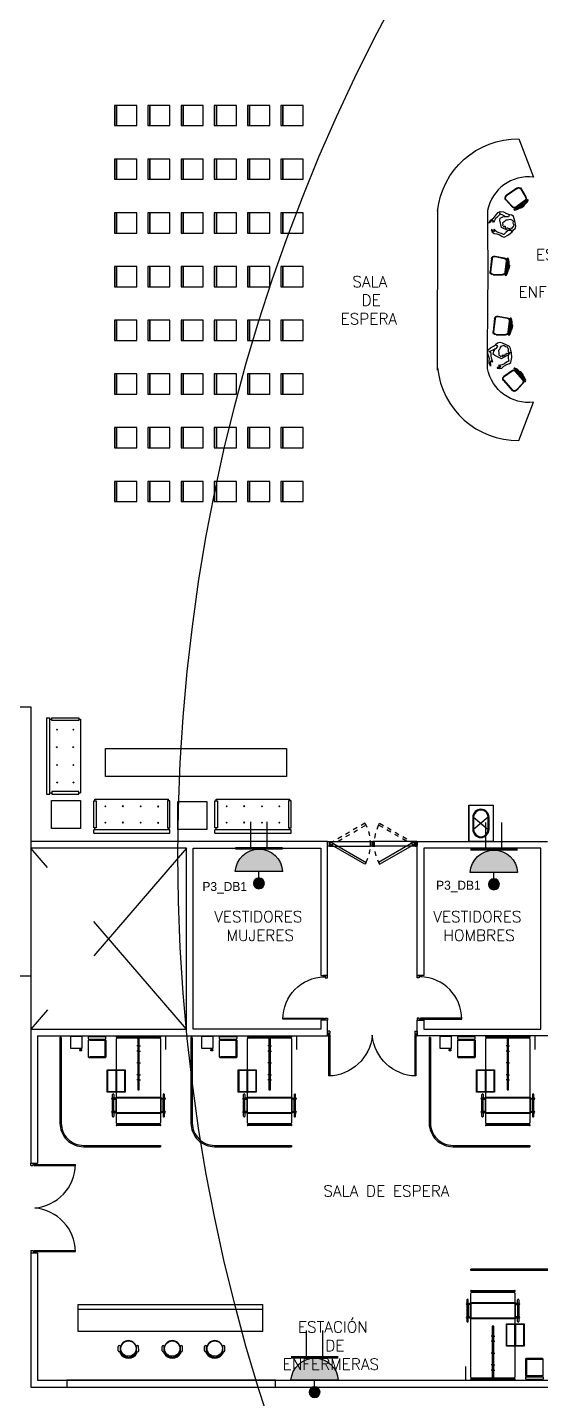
# Model space of a CAD drawing. Header units: metres. Extents: x -39 to 21688, y -24 to 9022.
# Drawn here: x 173.7 to 185.17, y 16.24 to 46.88 of the extents above; entities that cross this region are included whole.
import ezdxf

# ---------------------------------------------------------------- set-up
doc = ezdxf.new("R2010")
doc.units = ezdxf.units.M
doc.header["$MEASUREMENT"] = 0
doc.linetypes.add('HIDDEN2', pattern=[4.7625, 3.175, -1.5875])
doc.linetypes.add('HIDDEN4', pattern=[0.09375, 0.0625, -0.03125])
for name, color, linetype in [('AN-TEXTO', 3, 'Continuous'), ('AR-MOBILIRIO', 1, 'Continuous'), ('AR-MUROS', 6, 'Continuous'), ('AR-PUERTAS', 2, 'Continuous'), ('AR-SUELO', 1, 'Continuous'), ('AR-VENTANAS', 2, 'Continuous'), ('MOBI', 7, 'Continuous'), ('MOBILIARIO', 42, 'Continuous')]:
    doc.layers.add(name, color=color, linetype=linetype)
doc.styles.add('REGULAR-2.5', font='romans.shx', dxfattribs={"height": 2.5})

# ---------------------------------------------------------------- blocks, each defined once
blk = doc.blocks.new('AR-ESTACION DE ENFERMERAS')
at = {"layer": 'AR-MOBILIRIO'}
for p, q in [((-1.792, 3.363), (-1.792, 1.567)), ((-0.584, 2.259), (-0.616, 1.969)), ((-0.575, 2.257), (-0.606, 1.968)), ((-0.508, 2.307), (-0.304, 2.266)), ((-0.506, 2.317), (-0.302, 2.276)), ((-0.258, 2.205), (-0.286, 1.956)), ((-0.248, 2.203), (-0.276, 1.955)), ((-0.551, 1.905), (-0.343, 1.905)), ((-0.551, 1.895), (-0.343, 1.895)), ((-0.234, 2.041), (-0.266, 2.044)), ((-0.235, 2.036), (-0.266, 2.039)), ((-0.253, 2.118), (-0.262, 2.039)), ((-0.229, 2.075), (-0.262, 2.079)), ((-0.226, 2.115), (-0.258, 2.119)), ((-0.226, 2.11), (-0.258, 2.114)), ((-0.248, 2.118), (-0.257, 2.038)), ((-0.243, 2.117), (-0.252, 2.038)), ((-0.238, 2.117), (-0.247, 2.037)), ((-0.233, 2.116), (-0.242, 2.037)), ((-0.228, 2.116), (-0.237, 2.036)), ((-1.792, -0.23), (-1.792, 1.566)), ((-0.44, 0.968), (-0.236, 0.927)), ((-0.438, 0.977), (-0.235, 0.937)), ((-0.517, 0.919), (-0.549, 0.63)), ((-0.507, 0.918), (-0.539, 0.629)), ((-0.191, 0.865), (-0.218, 0.616)), ((-0.181, 0.864), (-0.208, 0.615)), ((-0.167, 0.697), (-0.199, 0.7)), ((-0.166, 0.702), (-0.198, 0.705)), ((-0.185, 0.779), (-0.194, 0.7)), ((-0.161, 0.736), (-0.194, 0.74)), ((-0.158, 0.771), (-0.191, 0.775)), ((-0.158, 0.776), (-0.19, 0.78)), ((-0.18, 0.779), (-0.189, 0.699)), ((-0.175, 0.778), (-0.184, 0.698)), ((-0.17, 0.777), (-0.179, 0.698)), ((-0.165, 0.777), (-0.174, 0.697)), ((-0.16, 0.776), (-0.169, 0.697)), ((-0.483, 0.566), (-0.275, 0.566)), ((-0.483, 0.556), (-0.275, 0.556)), ((-0.307, -0.367), (-0.138, -0.245)), ((-0.301, -0.375), (-0.132, -0.254)), ((-0.056, -0.262), (0.108, -0.451)), ((-0.048, -0.255), (0.115, -0.445)), ((0.032, -0.299), (0.007, -0.32)), ((0.035, -0.302), (0.011, -0.323)), ((0.026, -0.303), (0.078, -0.364)), ((0.03, -0.3), (0.082, -0.361)), ((-0.317, -0.464), (-0.126, -0.684)), ((-0.31, -0.458), (-0.119, -0.678)), ((-0.035, -0.68), (0.106, -0.527)), ((-0.028, -0.687), (0.113, -0.534)), ((0.011, -0.316), (0.063, -0.377)), ((0.015, -0.313), (0.067, -0.374)), ((0.019, -0.31), (0.071, -0.37)), ((0.022, -0.307), (0.075, -0.367)), ((0.059, -0.328), (0.034, -0.35)), ((0.081, -0.355), (0.056, -0.376)), ((0.084, -0.359), (0.06, -0.38))]:
    blk.add_line(p, q, dxfattribs=at)
at = {"layer": 'AR-MOBILIRIO', "linetype": 'ByBlock'}
for p, q in [((-0.539, 0.304), (-0.499, 0.332)), ((-0.453, 0.374), (-0.499, 0.332)), ((-0.499, 0.332), (-0.467, 0.322)), ((-0.467, 0.322), (-0.454, 0.293)), ((-0.39, 0.387), (-0.453, 0.374)), ((-0.34, 0.369), (-0.39, 0.387)), ((-0.336, 0.314), (-0.378, 0.293)), ((-0.261, 0.333), (-0.34, 0.369)), ((-0.308, 0.319), (-0.336, 0.314)), ((-0.279, 0.296), (-0.308, 0.319)), ((-0.186, 0.298), (-0.261, 0.333)), ((-0.672, 0.172), (-0.662, 0.218)), ((-0.652, 0.09), (-0.672, 0.172)), ((-0.662, 0.218), (-0.609, 0.269)), ((-0.632, 0.021), (-0.652, 0.09)), ((-0.642, 0.191), (-0.61, 0.17)), ((-0.637, -0.018), (-0.632, 0.021)), ((-0.612, 0.191), (-0.63, 0.185)), ((-0.559, 0.213), (-0.612, 0.191)), ((-0.61, 0.17), (-0.602, 0.118)), ((-0.609, 0.269), (-0.539, 0.304)), ((-0.602, 0.118), (-0.598, 0.08)), ((-0.598, 0.08), (-0.597, 0.04)), ((-0.597, 0.04), (-0.581, -0.004)), ((-0.494, 0.247), (-0.559, 0.213)), ((-0.546, 0.126), (-0.532, 0.191)), ((-0.515, 0.095), (-0.546, 0.126)), ((-0.532, 0.191), (-0.499, 0.25)), ((-0.361, 0.023), (-0.515, 0.095)), ((-0.454, 0.293), (-0.494, 0.247)), ((-0.405, 0.23), (-0.431, 0.203)), ((-0.431, 0.203), (-0.422, 0.15)), ((-0.422, 0.15), (-0.424, 0.105)), ((-0.424, 0.105), (-0.393, 0.085)), ((-0.399, 0.259), (-0.405, 0.23)), ((-0.378, 0.293), (-0.399, 0.259)), ((-0.393, 0.085), (-0.372, 0.064)), ((-0.315, 0.048), (-0.361, 0.023)), ((-0.345, 0.093), (-0.332, 0.111)), ((-0.342, 0.066), (-0.345, 0.093)), ((-0.332, 0.111), (-0.305, 0.09)), ((-0.218, 0.103), (-0.315, 0.048)), ((-0.305, 0.09), (-0.279, 0.108)), ((-0.259, 0.282), (-0.279, 0.296)), ((-0.279, 0.108), (-0.274, 0.131)), ((-0.274, 0.131), (-0.246, 0.132)), ((-0.232, 0.285), (-0.259, 0.282)), ((-0.246, 0.132), (-0.245, 0.15)), ((-0.245, 0.15), (-0.215, 0.138)), ((-0.224, 0.256), (-0.232, 0.285)), ((-0.21, 0.253), (-0.224, 0.256)), ((-0.221, 0.189), (-0.204, 0.206)), ((-0.202, 0.173), (-0.221, 0.189)), ((-0.215, 0.138), (-0.202, 0.173)), ((-0.177, 0.16), (-0.215, 0.104)), ((-0.215, 0.104), (-0.212, 0.039)), ((-0.212, 0.039), (-0.204, -0.009)), ((-0.204, 0.206), (-0.21, 0.253)), ((-0.159, 0.255), (-0.186, 0.298)), ((-0.14, 0.157), (-0.177, 0.16)), ((-0.156, 0.209), (-0.159, 0.255)), ((-0.138, 0.158), (-0.156, 0.209)), ((-0.151, -0.059), (-0.134, 0.052)), ((-0.134, 0.052), (-0.14, 0.157)), ((-0.641, -0.082), (-0.637, -0.018)), ((-0.61, -0.141), (-0.641, -0.082)), ((-0.605, -0.034), (-0.614, -0.07)), ((-0.614, -0.07), (-0.609, -0.106)), ((-0.605, -0.119), (-0.61, -0.141)), ((-0.609, -0.106), (-0.605, -0.119)), ((-0.591, -0.033), (-0.605, -0.034)), ((-0.571, -0.055), (-0.591, -0.033)), ((-0.581, -0.004), (-0.565, -0.044)), ((-0.565, -0.044), (-0.571, -0.055)), ((-0.44, -0.172), (-0.457, -0.176)), ((-0.457, -0.176), (-0.457, -0.186)), ((-0.457, -0.186), (-0.403, -0.199)), ((-0.397, -0.174), (-0.44, -0.172)), ((-0.386, -0.119), (-0.427, -0.13)), ((-0.427, -0.13), (-0.426, -0.136)), ((-0.426, -0.136), (-0.387, -0.146)), ((-0.403, -0.199), (-0.354, -0.185)), ((-0.38, -0.153), (-0.397, -0.174)), ((-0.387, -0.146), (-0.38, -0.153)), ((-0.347, -0.113), (-0.386, -0.119)), ((-0.354, -0.185), (-0.308, -0.141)), ((-0.297, -0.089), (-0.347, -0.113)), ((-0.308, -0.141), (-0.247, -0.104)), ((-0.252, -0.053), (-0.297, -0.089)), ((-0.208, -0.033), (-0.252, -0.053)), ((-0.247, -0.104), (-0.185, -0.084)), ((-0.2, -0.03), (-0.208, -0.033)), ((-0.204, -0.009), (-0.2, -0.03)), ((-0.185, -0.084), (-0.151, -0.059))]:
    blk.add_line(p, q, dxfattribs=at)
at = {"layer": 'AR-MOBILIRIO'}
for points in [[(-1.792, 3.317, -0.388962), (0.028, 4.934), (0.354, 4.08, 0.39649), (-0.672, 3.332), (-0.671, 1.567)], [(-1.792, -0.184, 0.388962), (0.028, -1.801), (0.354, -0.947, -0.39649), (-0.672, -0.199), (-0.671, 1.566)]]:
    blk.add_lwpolyline(points, format="xyb", dxfattribs=at)
at = {"layer": 'AR-MOBILIRIO', "linetype": 'ByBlock'}
for points in [[(-0.626, 3.064), (-0.648, 3.054), (-0.619, 3.115), (-0.566, 3.15), (-0.531, 3.17), (-0.488, 3.228), (-0.436, 3.294), (-0.393, 3.313), (-0.32, 3.302), (-0.25, 3.267), (-0.204, 3.253), (-0.142, 3.242)], [(-0.204, 3.253), (-0.192, 3.221), (-0.208, 3.193), (-0.268, 3.197), (-0.335, 3.228), (-0.385, 3.257), (-0.4, 3.268), (-0.402, 3.281), (-0.399, 3.243), (-0.436, 3.205), (-0.464, 3.179), (-0.496, 3.154), (-0.521, 3.115), (-0.543, 3.078), (-0.556, 3.076), (-0.55, 3.105), (-0.559, 3.115), (-0.593, 3.101), (-0.619, 3.075), (-0.626, 3.064)], [(-0.216, 2.89), (-0.318, 2.934), (-0.366, 2.956), (-0.401, 3.122), (-0.396, 3.165), (-0.336, 3.194), (-0.269, 3.202)], [(-0.32, 2.966), (-0.301, 2.985), (-0.278, 2.986), (-0.279, 2.951), (-0.248, 2.942), (-0.227, 2.951), (-0.21, 2.93), (-0.194, 2.94), (-0.187, 2.909), (-0.15, 2.92), (-0.149, 2.945), (-0.126, 2.942), (-0.092, 2.975), (-0.098, 2.987), (-0.079, 3.012), (-0.098, 3.031), (-0.099, 3.056), (-0.098, 3.093), (-0.119, 3.112), (-0.162, 3.133), (-0.201, 3.129), (-0.228, 3.116), (-0.265, 3.121), (-0.302, 3.081), (-0.339, 3.055), (-0.336, 3.019), (-0.34, 2.99)], [(-0.124, 2.86), (-0.094, 2.906), (-0.059, 2.935), (-0.041, 2.983), (-0.058, 3.064), (-0.078, 3.148), (-0.094, 3.199), (-0.142, 3.242)], [(-0.582, 2.911), (-0.591, 2.906), (-0.568, 2.855), (-0.527, 2.824), (-0.464, 2.815), (-0.398, 2.789), (-0.345, 2.751), (-0.304, 2.739), (-0.205, 2.793), (-0.126, 2.861), (-0.145, 2.892), (-0.214, 2.889)], [(-0.214, 2.889), (-0.263, 2.847), (-0.297, 2.812), (-0.311, 2.796), (-0.318, 2.8), (-0.36, 2.823), (-0.417, 2.837), (-0.466, 2.862), (-0.494, 2.89), (-0.527, 2.916), (-0.532, 2.911), (-0.516, 2.874), (-0.518, 2.864), (-0.545, 2.865), (-0.569, 2.9), (-0.582, 2.911)]]:
    blk.add_lwpolyline(points, dxfattribs=at)
at = {"layer": 'AR-MOBILIRIO'}
for centre, radius, start, end in [((-0.871, 2.148), 0.646, 336.7176, 10.5405), ((-0.206, 2.055), 0.0305, 272.5051, 304.8395), ((-0.202, 2.089), 0.0305, 42.2784, 74.6625), ((-0.804, 0.809), 0.646, 336.7176, 10.5405), ((-0.138, 0.716), 0.0305, 272.5051, 304.8395), ((-0.134, 0.75), 0.0305, 42.2784, 74.6625), ((-0.431, -0.75), 0.646, 23.8876, 57.7104), ((0.067, -0.299), 0.0305, 89.4483, 121.8325), ((0.089, -0.325), 0.0305, 319.675, 352.0095)]:
    blk.add_arc(centre, radius, start, end, dxfattribs=at)
at = {"layer": 'AR-MOBILIRIO', "extrusion": (0, 0, -1)}
for centre, major_axis, start_param, end_param in [((-0.518, 2.251), (0.0369, 0.0554), 4.232936, 5.879449), ((-0.518, 2.251), (0.0313, 0.0471), 4.232936, 5.879449), ((-0.314, 2.211), (0.0313, 0.0471), 5.879449, 7.375986), ((-0.314, 2.211), (0.0369, 0.0554), 5.879449, 7.375986), ((-0.55, 1.962), (0.0369, 0.0554), 2.568445, 4.232936), ((-0.55, 1.962), (0.0313, 0.0471), 2.568445, 4.232936), ((-0.342, 1.962), (0.0313, 0.0471), 1.092801, 2.568445), ((-0.342, 1.962), (0.0369, 0.0554), 1.092801, 2.568445), ((-0.451, 0.912), (0.0369, 0.0554), 4.232936, 5.879449), ((-0.451, 0.912), (0.0313, 0.0471), 4.232936, 5.879449), ((-0.247, 0.871), (0.0313, 0.0471), 5.879449, 7.375986), ((-0.247, 0.871), (0.0369, 0.0554), 5.879449, 7.375986), ((-0.482, 0.623), (0.0369, 0.0554), 2.568445, 4.232936), ((-0.482, 0.623), (0.0313, 0.0471), 2.568445, 4.232936), ((-0.274, 0.622), (0.0313, 0.0471), 1.092801, 2.568445), ((-0.274, 0.622), (0.0369, 0.0554), 1.092801, 2.568445), ((-0.099, -0.299), (-0.0156, 0.0647), 5.879449, 7.375986), ((-0.099, -0.299), (-0.0132, 0.055), 5.879449, 7.375986), ((-0.267, -0.421), (-0.0156, 0.0647), 4.232936, 5.879449), ((-0.267, -0.421), (-0.0132, 0.055), 4.232936, 5.879449), ((0.065, -0.488), (-0.0132, 0.055), 1.092801, 2.568445), ((0.065, -0.488), (-0.0156, 0.0647), 1.092801, 2.568445), ((-0.076, -0.641), (-0.0156, 0.0647), 2.568445, 4.232936), ((-0.076, -0.641), (-0.0132, 0.055), 2.568445, 4.232936)]:
    blk.add_ellipse(centre, major_axis=major_axis, ratio=1, start_param=start_param, end_param=end_param, dxfattribs=at)
at = {"layer": 'AR-MOBILIRIO'}
for centre, major_axis, start_param, end_param in [((-0.244, 2.078), (0.022, 0.194), 2.867658, 6.556557), ((-0.269, 2.081), (0.022, 0.194), 3.414965, 6.009251), ((-0.176, 0.739), (0.022, 0.194), 2.867658, 6.556557), ((-0.202, 0.741), (0.022, 0.194), 3.414965, 6.009251), ((0.047, -0.338), (-0.128, 0.148), 2.867658, 6.556557), ((0.027, -0.354), (-0.128, 0.148), 3.414965, 6.009251)]:
    blk.add_ellipse(centre, major_axis=major_axis, ratio=0.239226, start_param=start_param, end_param=end_param, dxfattribs=at)
for points in [[(-0.188, 2.03), (-0.185, 2.049), (-0.183, 2.068), (-0.18, 2.095), (-0.18, 2.102), (-0.179, 2.11)], [(-0.121, 0.691), (-0.118, 0.71), (-0.115, 0.729), (-0.113, 0.755), (-0.112, 0.763), (-0.112, 0.771)], [(0.119, -0.329), (0.108, -0.314), (0.095, -0.299), (0.078, -0.28), (0.072, -0.274), (0.067, -0.268)]]:
    blk.add_open_spline(points, degree=3, knots=[4.503628, 4.503628, 4.503628, 4.503628, 4.7924379, 4.7924379, 4.9095358, 4.9095358, 4.9095358, 4.9095358], dxfattribs=at)
at = {"layer": 'MOBILIARIO', "linetype": 'ByBlock'}
blk.add_line((-0.63, 0.185), (-0.642, 0.191), dxfattribs=at)
blk = doc.blocks.new('AR-ESTACION DE ENFERMERAS 1')
at = {"layer": 'AR-MOBILIRIO'}
for p, q in [((0.165, 4.32), (0.304, 4.165)), ((0.172, 4.327), (0.311, 4.172)), ((0.413, 4.588), (0.176, 4.418)), ((0.419, 4.58), (0.182, 4.41)), ((0.59, 4.309), (0.387, 4.163)), ((0.596, 4.301), (0.393, 4.155)), ((0.5, 4.563), (0.606, 4.384)), ((0.508, 4.568), (0.614, 4.389)), ((0.481, 4.179), (0.462, 4.205)), ((0.53, 4.247), (0.465, 4.201)), ((0.485, 4.181), (0.466, 4.208)), ((0.533, 4.243), (0.468, 4.197)), ((0.536, 4.239), (0.471, 4.193)), ((0.539, 4.235), (0.474, 4.189)), ((0.542, 4.231), (0.477, 4.185)), ((0.545, 4.227), (0.479, 4.18)), ((0.514, 4.201), (0.494, 4.228)), ((0.542, 4.222), (0.523, 4.248)), ((0.546, 4.225), (0.527, 4.251))]:
    blk.add_line(p, q, dxfattribs=at)
for centre, radius, start, end in [((0.139, 4.727), 0.646, 288.6156, 322.4385), ((0.514, 4.17), 0.0305, 224.4031, 256.7375), ((0.542, 4.19), 0.0305, 354.1764, 26.5605)]:
    blk.add_arc(centre, radius, start, end, dxfattribs=at)
at = {"layer": 'AR-MOBILIRIO', "extrusion": (0, 0, -1)}
for centre, major_axis, start_param, end_param in [((0.452, 4.534), (0.0659, 0.0096), 4.232936, 5.879449), ((0.215, 4.364), (0.0659, 0.0096), 2.568445, 4.232936), ((0.215, 4.364), (0.056, 0.0081), 2.568445, 4.232936), ((0.452, 4.534), (0.056, 0.0081), 4.232936, 5.879449), ((0.557, 4.355), (0.056, 0.0081), 5.879449, 7.375986), ((0.557, 4.355), (0.0659, 0.0096), 5.879449, 7.375986), ((0.354, 4.209), (0.0659, 0.0096), 1.092801, 2.568445), ((0.354, 4.209), (0.056, 0.0081), 1.092801, 2.568445)]:
    blk.add_ellipse(centre, major_axis=major_axis, ratio=1, start_param=start_param, end_param=end_param, dxfattribs=at)
at = {"layer": 'AR-MOBILIRIO'}
for centre, start_param, end_param in [((0.506, 4.214), 2.867658, 6.556557), ((0.491, 4.234), 3.414965, 6.009251)]:
    blk.add_ellipse(centre, major_axis=(0.159, 0.113), ratio=0.239226, start_param=start_param, end_param=end_param, dxfattribs=at)
blk.add_open_spline([(0.507, 4.141), (0.523, 4.151), (0.539, 4.162), (0.561, 4.178), (0.567, 4.182), (0.573, 4.187)], degree=3, knots=[4.503628, 4.503628, 4.503628, 4.503628, 4.7924379, 4.7924379, 4.9095358, 4.9095358, 4.9095358, 4.9095358], dxfattribs=at)
at = {"layer": 'AR-MOBILIRIO', "color": 1}
blk.add_blockref('AR-ESTACION DE ENFERMERAS', (0.431, 0.75), dxfattribs=at)
blk = doc.blocks.new('silla')
for points in [[(-0.225, -0.023), (0.225, -0.023), (0.225, 0.023), (-0.225, 0.023)], [(-0.225, -0.473), (0.225, -0.473), (0.225, -0.023), (-0.225, -0.023)]]:
    blk.add_lwpolyline(points, close=True)
blk = doc.blocks.new('*U102')
at = {"layer": 'AR-MOBILIRIO'}
blk.add_blockref('silla', (0, 0.225), dxfattribs=at)
blk = doc.blocks.new('*U103')
at = {"layer": 'AR-MUROS', "color": 0, "linetype": 'ByBlock', "lineweight": -2}
for p in [(0, 3.717), (1.2, 3.717), (2.4, 3.717), (3.6, 3.717), (4.8, 3.717), (6, 3.717), (7.2, 3.717), (8.4, 3.717), (0, 2.974), (1.2, 2.974), (2.4, 2.974), (3.6, 2.974), (4.8, 2.974), (6, 2.974), (7.2, 2.974), (8.4, 2.974), (0, 2.23), (1.2, 2.23), (2.4, 2.23), (3.6, 2.23), (4.8, 2.23), (6, 2.23), (7.2, 2.23), (8.4, 2.23), (0, 1.487), (1.2, 1.487), (2.4, 1.487), (3.6, 1.487), (4.8, 1.487), (6, 1.487), (7.2, 1.487), (8.4, 1.487), (0, 0.743), (1.2, 0.743), (2.4, 0.743), (3.6, 0.743), (4.8, 0.743), (6, 0.743), (7.2, 0.743), (8.4, 0.743), (0, 0), (1.2, 0), (2.4, 0), (3.6, 0), (4.8, 0), (6, 0), (7.2, 0), (8.4, 0)]:
    blk.add_blockref('*U102', p, dxfattribs=at)
blk = doc.blocks.new('111111')
at = {"layer": 'AR-PUERTAS', "linetype": 'Continuous'}
for p, q in [((254.317, 121.561), (254.317, 122.51)), ((254.342, 121.586), (254.342, 122.51)), ((256.267, 122.51), (256.242, 122.51)), ((256.242, 121.586), (256.242, 122.51)), ((256.267, 121.561), (256.267, 122.51)), ((254.292, 121.511), (254.292, 121.611)), ((254.317, 121.611), (254.292, 121.611)), ((254.342, 121.511), (254.292, 121.511)), ((254.342, 121.586), (254.317, 121.586)), ((254.342, 121.561), (254.317, 121.561)), ((254.342, 121.511), (254.342, 121.561)), ((256.242, 121.586), (256.267, 121.586)), ((256.242, 121.511), (256.242, 121.561)), ((256.242, 121.561), (256.267, 121.561)), ((256.242, 121.511), (256.292, 121.511)), ((256.267, 121.611), (256.292, 121.611)), ((256.292, 121.511), (256.292, 121.611))]:
    blk.add_line(p, q, dxfattribs=at)
for centre, start, end in [((254.297, 121.512), 5.0221, 88.847), ((256.287, 121.512), 91.153, 174.9779)]:
    blk.add_arc(centre, 0.999, start, end, dxfattribs=at)
blk = doc.blocks.new('AR-CAMILLA 2')
at = {"layer": 'AR-MOBILIRIO'}
for p, q in [((-0.11, 0.319, 0), (-0.41, 0.319, 0)), ((-0.41, 0.195, 0), (-0.41, -0.78, 0)), ((-0.385, -0.78, 0), (-0.385, 0.195, 0)), ((-0.385, 0.157, 0), (-0.365, 0.157, 0)), ((-0.365, 0.177, 0), (-0.365, -0.763, 0)), ((1.515, 0.207, 0), (-0.335, 0.207, 0)), ((1.377, 0.287, 0), (0.897, 0.287, 0)), ((0.897, 0.257, 0), (0.977, 0.257, 0)), ((0.957, -0.793, 0), (0.957, 0.207, 0)), ((0.957, 0.207, 0), (1.317, 0.207, 0)), ((0.967, -0.783, 0), (0.967, 0.197, 0)), ((0.967, 0.197, 0), (1.307, 0.197, 0)), ((0.977, 0.207, 0), (0.977, 0.27, 0)), ((0.997, 0.27, 0), (0.997, 0.207, 0)), ((1.277, 0.257, 0), (0.997, 0.257, 0)), ((1.277, 0.207, 0), (1.277, 0.27, 0)), ((1.297, 0.27, 0), (1.297, 0.207, 0)), ((1.297, 0.257, 0), (1.377, 0.257, 0)), ((1.307, 0.197, 0), (1.307, -0.783, 0)), ((1.317, 0.207, 0), (1.317, -0.793, 0)), ((1.545, -0.763, 0), (1.545, 0.177, 0)), ((1.565, 0.157, 0), (1.545, 0.157, 0)), ((1.565, -0.78, 0), (1.565, 0.195, 0)), ((1.59, 0.195, 0), (1.59, -0.78, 0)), ((2.032, -1.52, 0), (2.032, 0.2, 0)), ((2.032, 0.2, 0), (2.062, 0.2, 0)), ((2.062, -1.52, 0), (2.062, 0.2, 0)), ((0.79, -0.275, 0), (-0.41, -0.275, 0)), ((-0.41, -0.275, 0), (-0.41, -0.31, 0)), ((-0.19, -0.275, 0), (-0.19, -0.252, 0)), ((-0.073, -0.275, 0), (-0.073, -0.252, 0)), ((0.19, -0.275, 0), (0.19, -0.252, 0)), ((0.453, -0.275, 0), (0.453, -0.252, 0)), ((0.57, -0.275, 0), (0.57, -0.252, 0)), ((0.79, -0.31, 0), (0.79, -0.275, 0)), ((-0.41, -0.31, 0), (0.79, -0.31, 0)), ((-0.19, -0.31, 0), (-0.19, -0.333, 0)), ((-0.073, -0.31, 0), (-0.073, -0.333, 0)), ((0.19, -0.31, 0), (0.19, -0.333, 0)), ((0.35, -0.603, 0), (0.83, -0.603, 0)), ((0.35, -0.783, 0), (0.35, -0.603, 0)), ((0.453, -0.31, 0), (0.453, -0.333, 0)), ((0.57, -0.31, 0), (0.57, -0.333, 0)), ((0.83, -0.783, 0), (0.83, -0.603, 0)), ((-0.385, -0.743, 0), (-0.365, -0.743, 0)), ((-0.335, -0.793, 0), (1.515, -0.793, 0)), ((0.34, -0.793, 0), (0.84, -0.793, 0)), ((0.35, -0.783, 0), (0.83, -0.783, 0)), ((0.35, -0.803, 0), (0.83, -0.803, 0)), ((0.35, -0.983, 0), (0.35, -0.803, 0)), ((0.83, -0.983, 0), (0.83, -0.803, 0)), ((0.897, -0.843, 0), (0.977, -0.843, 0)), ((1.377, -0.873, 0), (0.897, -0.873, 0)), ((1.317, -0.793, 0), (0.957, -0.793, 0)), ((1.307, -0.783, 0), (0.967, -0.783, 0)), ((0.977, -0.793, 0), (0.977, -0.856, 0)), ((0.997, -0.856, 0), (0.997, -0.793, 0)), ((1.277, -0.843, 0), (0.997, -0.843, 0)), ((1.277, -0.793, 0), (1.277, -0.856, 0)), ((1.297, -0.856, 0), (1.297, -0.793, 0)), ((1.297, -0.843, 0), (1.377, -0.843, 0)), ((1.565, -0.743, 0), (1.545, -0.743, 0)), ((-0.419, -1.081, 0), (-0.419, -1.054, 0)), ((-0.394, -1.054, 0), (-0.419, -1.054, 0)), ((-0.419, -1.081, 0), (-0.394, -1.081, 0)), ((-0.407, -1.358, 0), (-0.407, -1.081, 0)), ((-0.331, -1.054, 0), (-0.346, -1.054, 0)), ((-0.346, -1.081, 0), (-0.331, -1.081, 0)), ((-0.309, -1.042, 0), (-0.309, -1.392, 0)), ((0.044, -1.04, 0), (-0.306, -1.04, 0)), ((0.35, -0.983, 0), (0.83, -0.983, 0)), ((-0.134, -1.582, 0), (-0.144, -1.582, 0)), ((-0.144, -1.812, 0), (-0.144, -1.584, 0)), ((-0.134, -1.587, 0), (-0.144, -1.587, 0)), ((-0.119, -1.6, 0), (-0.119, -1.569, 0)), ((-0.114, -1.601, 0), (-0.114, -1.568, 0)), ((-0.109, -1.602, 0), (-0.109, -1.567, 0)), ((-0.104, -1.603, 0), (-0.104, -1.566, 0)), ((-0.099, -1.604, 0), (-0.099, -1.565, 0)), ((-0.094, -1.605, 0), (-0.094, -1.565, 0)), ((-0.089, -1.605, 0), (-0.089, -1.564, 0)), ((-0.378, -2.02, 0), (1.532, -2.02, 0)), ((-0.378, -2.02, 0), (-0.378, -2.05, 0)), ((-0.378, -2.05, 0), (1.532, -2.05, 0))]:
    blk.add_line(p, q, dxfattribs=at)
at = {"layer": 'AR-MOBILIRIO', "elevation": 0}
for points in [[(0.34, -0.993), (0.34, -0.593), (0.84, -0.593), (0.84, -0.993)], [(-0.404, -1.812), (-0.144, -1.812), (-0.144, -1.552), (-0.404, -1.552)]]:
    blk.add_lwpolyline(points, close=True, dxfattribs=at)
for points in [[(-0.394, -1.035), (-0.394, -1.406, 0.414214), (-0.379, -1.421), (-0.361, -1.421, 0.414214), (-0.346, -1.406), (-0.346, -1.035, 0.414214), (-0.361, -1.02), (-0.379, -1.02, 0.414214)], [(-0.331, -1.042), (-0.331, -1.392, 0.414214), (-0.306, -1.417), (0.044, -1.417, 0.414214), (0.069, -1.392), (0.069, -1.042, 0.414214), (0.044, -1.017), (-0.306, -1.017, 0.414214)], [(-0.131, -1.572), (-0.091, -1.564, -0.487928), (-0.085, -1.569), (-0.085, -1.6, -0.487928), (-0.091, -1.605), (-0.131, -1.598, -0.344151), (-0.134, -1.593), (-0.134, -1.576, -0.344151)]]:
    blk.add_lwpolyline(points, format="xyb", close=True, dxfattribs=at)
blk.add_lwpolyline([(0.047, -1.392), (0.047, -1.042)], dxfattribs=at)
at = {"layer": 'AR-MOBILIRIO'}
for centre, radius, start, end in [((0.987, 0.287, 0), 0.02, 360, 180), ((1.287, 0.287, 0), 0.02, 360, 180), ((-0.397, 0.195, 0), 0.0125, 360, 180), ((-0.335, 0.177, 0), 0.03, 90, 180), ((0.897, 0.272, 0), 0.015, 90, 270), ((0.987, 0.27, 0), 0.01, 360, 180), ((1.287, 0.27, 0), 0.01, 360, 180), ((1.377, 0.272, 0), 0.015, 270, 90), ((1.515, 0.177, 0), 0.03, 360, 90), ((1.578, 0.195, 0), 0.0125, 360, 180), ((-0.397, -0.78, 0), 0.0125, 180, 360), ((-0.335, -0.763, 0), 0.03, 180, 270), ((0.897, -0.858, 0), 0.015, 90, 270), ((0.987, -0.873, 0), 0.02, 180, 360), ((0.987, -0.856, 0), 0.01, 180, 360), ((1.287, -0.873, 0), 0.02, 180, 360), ((1.287, -0.856, 0), 0.01, 180, 360), ((1.377, -0.858, 0), 0.015, 270, 90), ((1.515, -0.763, 0), 0.03, 270, 360), ((1.578, -0.78, 0), 0.0125, 180, 360), ((-0.306, -1.042, 0), 0.0029, 90, 180), ((0.044, -1.042, 0), 0.0029, 360, 90), ((1.532, -1.52, 0), 0.5, 270, 360), ((1.532, -1.52, 0), 0.53, 270, 360)]:
    blk.add_arc(centre, radius, start, end, dxfattribs=at)
blk = doc.blocks.new('mueb')
at = {"layer": 'AR-MOBILIRIO'}
for p, q in [((354.197, 187.284), (354.197, 187.21)), ((355.897, 187.284), (354.197, 187.284)), ((355.897, 187.284), (355.897, 187.21)), ((354.197, 187.21), (355.897, 187.21)), ((354.251, 187.161), (354.197, 187.161)), ((354.197, 187.161), (354.197, 186.556)), ((354.224, 187.21), (354.224, 187.161)), ((354.251, 186.556), (354.251, 187.161)), ((354.468, 187.058), (354.444, 187.033)), ((354.468, 187.033), (354.444, 187.058)), ((354.859, 187.058), (354.834, 187.033)), ((354.859, 187.033), (354.834, 187.058)), ((355.232, 187.033), (355.257, 187.058)), ((355.232, 187.058), (355.257, 187.033)), ((355.623, 187.033), (355.647, 187.058)), ((355.623, 187.058), (355.647, 187.033)), ((355.842, 187.161), (355.897, 187.161)), ((355.842, 186.556), (355.842, 187.161)), ((355.87, 187.21), (355.87, 187.161)), ((355.897, 187.161), (355.897, 186.556)), ((354.468, 186.67), (354.444, 186.695)), ((354.468, 186.695), (354.444, 186.67)), ((354.859, 186.695), (354.834, 186.67)), ((354.859, 186.67), (354.834, 186.695)), ((355.232, 186.67), (355.257, 186.695)), ((355.232, 186.695), (355.257, 186.67)), ((355.623, 186.695), (355.647, 186.67)), ((355.623, 186.67), (355.647, 186.695)), ((354.197, 186.556), (354.251, 186.556)), ((354.197, 186.556), (354.251, 186.556)), ((354.224, 186.556), (354.224, 186.52)), ((354.224, 186.556), (354.224, 186.52)), ((355.87, 186.52), (354.224, 186.52)), ((355.897, 186.556), (355.842, 186.556)), ((355.87, 186.556), (355.87, 186.52))]:
    blk.add_line(p, q, dxfattribs=at)
blk = doc.blocks.new('LIXO')
at = {"layer": 'AR-MOBILIRIO'}
blk.add_line((24.554, 5.55), (24.554, 4.875), dxfattribs=at)
at = {"layer": 'AR-MOBILIRIO', "color": 18, "true_color": 0x000000}
for p, q in [((24.644, 5.325), (24.914, 5.1)), ((24.914, 5.325), (24.644, 5.1))]:
    blk.add_line(p, q, dxfattribs=at)
blk.add_lwpolyline([(24.554, 4.875), (24.554, 5.55), (25.004, 5.55), (25.004, 4.875)], close=True, dxfattribs=at)
for points in [[(24.629, 5.325), (24.629, 5.1, 1), (24.929, 5.1), (24.929, 5.325, 1)], [(24.644, 5.325), (24.644, 5.1, 1), (24.914, 5.1), (24.914, 5.325, 1)]]:
    blk.add_lwpolyline(points, format="xyb", close=True, dxfattribs=at)
blk = doc.blocks.new('AR-PUERTA 1')
at = {"layer": 'AR-PUERTAS', "linetype": 'Continuous'}
for points in [[(0.954, 0.033), (0.954, 0.958), (0.929, 0.958), (0.929, 0.033)], [(0.004, 0.058), (0.004, 0.008), (0.029, 0.008), (0.029, -0.042), (-0.021, -0.042), (-0.021, 0.058)], [(0.929, 0.008), (0.929, -0.042), (0.979, -0.042), (0.979, 0.058), (0.954, 0.058), (0.954, 0.008)]]:
    blk.add_lwpolyline(points, close=True, dxfattribs=at)
blk.add_arc((0.954, 0.008), 0.949, 89.9989, 178.4932, dxfattribs=at)
blk = doc.blocks.new('AR-PUERTA DE DOBLE BATEO')
at = {"layer": 'AR-PUERTAS', "linetype": 'HIDDEN2'}
for p, q in [((-0.05, 0.953), (-0.05, 0.035)), ((0.05, 0.953), (0.05, 0.035)), ((-0.05, -0.965), (-0.05, -0.047)), ((0.05, -0.965), (0.05, -0.047))]:
    blk.add_line(p, q, dxfattribs=at)
at = {"layer": 'AR-PUERTAS', "color": 1, "linetype": 'HIDDEN4'}
for points in [[(-0.461, 0.158), (-0.002, 0.953), (0.039, 0.929), (-0.42, 0.134)], [(-0.461, -0.17), (-0.002, -0.965), (0.039, -0.941), (-0.42, -0.146)]]:
    blk.add_lwpolyline(points, close=True, dxfattribs=at)
at = {"layer": 'AR-PUERTAS'}
for points in [[(0.05, 0.988), (-0.05, 0.988), (-0.05, 0.953), (0.05, 0.953)], [(0.456, 0.158), (-0.002, 0.953), (-0.044, 0.929), (0.415, 0.134)], [(-0.04, 0.988), (-0.04, 0.994), (0.04, 0.994), (0.04, 0.988)], [(0.05, 0.035), (-0.05, 0.035), (-0.05, 0), (0.05, 0)], [(-0.04, -0.006), (-0.04, 0), (0.04, 0), (0.04, -0.006)], [(0.05, -0.047), (-0.05, -0.047), (-0.05, -0.012), (0.05, -0.012)], [(0.456, -0.17), (-0.002, -0.965), (-0.044, -0.941), (0.415, -0.146)], [(-0.04, -0.006), (-0.04, -0.012), (0.04, -0.012), (0.04, -0.006)], [(0.05, -1), (-0.05, -1), (-0.05, -0.965), (0.05, -0.965)], [(-0.04, -1), (-0.04, -1.006), (0.04, -1.006), (0.04, -1)]]:
    blk.add_lwpolyline(points, close=True, dxfattribs=at)
at = {"layer": 'AR-PUERTAS', "color": 1, "linetype": 'HIDDEN4'}
for centre, start, end in [((-0.002, 0.963), 243.6523, 296.3478), ((-0.002, -0.975), 63.6523, 116.3478)]:
    blk.add_arc(centre, 0.928, start, end, dxfattribs=at)
blk = doc.blocks.new('16A twin WP')
at = {"ltscale": 8}
h = blk.add_hatch(color=256, dxfattribs=at)
edge = h.paths.add_edge_path()
edge.add_ellipse((17.4, -1), major_axis=(0.2, 17.4), ratio=1, start_angle=273.7089, end_angle=447.4296, ccw=False)
edge.add_line((34.8, 0), (0, 0))
h = blk.add_hatch(color=256, dxfattribs=at)
edge = h.paths.add_edge_path()
edge.add_ellipse((17.4, -8.7), major_axis=(-2.81, 2.81), ratio=1, start_angle=0, end_angle=360)
for p, q in [((11.5, 16.9), (11.5, 36.5)), ((23.3, 16.9), (23.3, 36.5)), ((34.8, 0), (0, 0)), ((17.4, -4.7), (17.4, 0))]:
    blk.add_line(p, q, dxfattribs=at)
at = {"ltscale": 8, "const_width": 2}
blk.add_lwpolyline([(34.8, 16.9), (0, 16.9)], dxfattribs=at)
at = {"ltscale": 8, "extrusion": (0, 0, -1)}
blk.add_ellipse((17.4, -1), major_axis=(0.2, 17.4), ratio=1, start_param=-1.525934, end_param=1.506063, dxfattribs=at)
at = {"ltscale": 8}
blk.add_ellipse((17.4, -8.7), major_axis=(-2.81, 2.81), ratio=1, start_param=3.926991, end_param=10.210176, dxfattribs=at)

msp = doc.modelspace()

# ---------------------------------------------------------------- linework, layer by layer
at = {"layer": 'AR-MOBILIRIO'}
for p, q in [((174.83635, 18.34249, 0), (178.96809, 18.34249, 0)), ((174.83635, 17.74249, 0), (174.83635, 18.34249, 0)), ((174.83635, 18.24249, 0), (178.96809, 18.24249, 0)), ((178.96809, 17.74249, 0), (178.96809, 18.34249, 0)), ((178.96809, 17.74249, 0), (174.83635, 17.74249, 0))]:
    msp.add_line(p, q, dxfattribs=at)
at = {"layer": 'AR-MOBILIRIO', "extrusion": (3.97206e-07, -1.97556e-06, 1)}
for p, q in [((175.73384, 17.30968, 0.00004), (175.73371, 17.40468, 0.00004)), ((175.76035, 17.28596, 0.00004), (175.75763, 17.28596, 0.00004)), ((175.78134, 17.30974, 0.00004), (175.78121, 17.40474, 0.00004)), ((175.93351, 17.18885, 0.00004), (175.93355, 17.16481, 0.00004)), ((175.99051, 17.18893, 0.00004), (175.99055, 17.16489, 0.00004)), ((176.14234, 17.31026, 0.00004), (176.14221, 17.40526, 0.00004)), ((176.1634, 17.28654, 0.00004), (176.16613, 17.28654, 0.00004)), ((176.18984, 17.31032, 0.00004), (176.18971, 17.40532, 0.00004)), ((176.71298, 17.30968, 0.00004), (176.71284, 17.40468, 0.00004)), ((176.73949, 17.28596, 0.00004), (176.73676, 17.28596, 0.00004)), ((176.76048, 17.30974, 0.00004), (176.76034, 17.40474, 0.00004)), ((176.91265, 17.18885, 0.00004), (176.91268, 17.16481, 0.00004)), ((176.96965, 17.18893, 0.00004), (176.96968, 17.16489, 0.00004)), ((177.12148, 17.31026, 0.00004), (177.12134, 17.40526, 0.00004)), ((177.14254, 17.28654, 0.00004), (177.14526, 17.28654, 0.00004)), ((177.16898, 17.31032, 0.00004), (177.16884, 17.40532, 0.00004)), ((177.66174, 17.30968, 0.00004), (177.66161, 17.40468, 0.00004)), ((177.68825, 17.28596, 0.00004), (177.68553, 17.28596, 0.00004)), ((177.70924, 17.30974, 0.00004), (177.70911, 17.40474, 0.00004)), ((177.86141, 17.18885, 0.00004), (177.86145, 17.16481, 0.00004)), ((177.91841, 17.18893, 0.00004), (177.91845, 17.16489, 0.00004)), ((178.07024, 17.31026, 0.00004), (178.07011, 17.40526, 0.00004)), ((178.0913, 17.28654, 0.00004), (178.09403, 17.28654, 0.00004)), ((178.11774, 17.31032, 0.00004), (178.11761, 17.40532, 0.00004))]:
    msp.add_line(p, q, dxfattribs=at)
at = {"layer": 'AR-MOBILIRIO'}
for points in [[(179.49476, 30.77026), (179.49476, 30.14551), (175.45128, 30.14551), (175.45128, 30.77026)], [(174.88765, 29.6076), (174.88765, 28.98285), (174.24265, 28.98285), (174.24265, 29.6076)], [(177.7095, 29.58235), (177.7095, 28.95761), (177.06451, 28.95761), (177.06451, 29.58235)]]:
    msp.add_lwpolyline(points, close=True, dxfattribs=at)
at = {"layer": 'AR-MOBILIRIO', "extrusion": (3.97206e-07, -1.97556e-06, 1)}
for centre in [(175.96178, 17.3575, 0.00007), (176.94091, 17.3575, 0.00007), (177.88967, 17.3575, 0.00007)]:
    msp.add_circle(centre, 0.171, dxfattribs=at)
for centre, radius, start, end in [((175.96178, 17.3575, 0.00007), 0.1805, 279.166093, 260.996652), ((176.94091, 17.3575, 0.00007), 0.1805, 279.166093, 260.996652), ((177.88967, 17.3575, 0.00007), 0.1805, 279.166093, 260.996652), ((175.75746, 17.40471, 0.00007), 0.02375, 0.081372, 180.081372), ((175.75759, 17.30971, 0.00007), 0.02375, 180.081372, 0.081372), ((175.78163, 17.26123, 0.00007), 0.0095, 28.119941, 208.119941), ((175.96178, 17.3575, 0.00007), 0.21375, 208.119941, 332.042804), ((175.96178, 17.3575, 0.00007), 0.19475, 208.119941, 332.042804), ((176.14219, 17.26175, 0.00007), 0.0095, 332.042804, 152.042804), ((176.16596, 17.40529, 0.00007), 0.02375, 0.081372, 180.081372), ((176.16609, 17.31029, 0.00007), 0.02375, 180.081372, 0.081372), ((176.73659, 17.40471, 0.00007), 0.02375, 0.081372, 180.081372), ((176.73673, 17.30971, 0.00007), 0.02375, 180.081372, 0.081372), ((176.76077, 17.26123, 0.00007), 0.0095, 28.119941, 208.119941), ((176.94091, 17.3575, 0.00007), 0.21375, 208.119941, 332.042804), ((176.94091, 17.3575, 0.00007), 0.19475, 208.119941, 332.042804), ((177.12132, 17.26175, 0.00007), 0.0095, 332.042804, 152.042804), ((177.14509, 17.40529, 0.00007), 0.02375, 0.081372, 180.081372), ((177.14523, 17.31029, 0.00007), 0.02375, 180.081372, 0.081372), ((177.68536, 17.40471, 0.00007), 0.02375, 0.081372, 180.081372), ((177.68549, 17.30971, 0.00007), 0.02375, 180.081372, 0.081372), ((177.70953, 17.26123, 0.00007), 0.0095, 28.119941, 208.119941), ((177.88967, 17.3575, 0.00007), 0.21375, 208.119941, 332.042804), ((177.88967, 17.3575, 0.00007), 0.19475, 208.119941, 332.042804), ((178.07009, 17.26175, 0.00007), 0.0095, 332.042804, 152.042804), ((178.09386, 17.40529, 0.00007), 0.02375, 0.081372, 180.081372), ((178.09399, 17.31029, 0.00007), 0.02375, 180.081372, 0.081372)]:
    msp.add_arc(centre, radius, start, end, dxfattribs=at)
at = {"layer": 'AR-MUROS'}
for p, q in [((173.92855, 16.65006), (189.32855, 16.65006)), ((173.77855, 16.50006), (194.47855, 16.50006))]:
    msp.add_line(p, q, dxfattribs=at)
msp.add_lwpolyline([(160.92855, 31.69888), (173.77855, 31.69888), (173.77855, 25.67938), (160.92855, 25.67938)], close=True, dxfattribs=at)
for points in [[(173.92855, 24.35006), (180.41064, 24.35006), (180.41064, 24.69534), (180.26064, 24.69534), (180.26064, 24.50006), (177.41064, 24.50006), (177.41064, 28.53913), (180.26064, 28.53913), (180.26064, 25.69534), (180.41064, 25.69534), (180.41064, 28.53913), (180.41064, 28.68913), (173.77855, 28.68913)], [(173.77855, 24.50006), (177.26064, 24.50006), (177.26064, 28.53913), (173.77855, 28.53913)], [(189.32855, 24.35006), (182.41064, 24.35006), (182.41064, 24.69534), (182.56064, 24.69534), (182.56064, 24.50006), (185.17855, 24.50006), (185.17855, 28.53913), (182.56064, 28.53913), (182.56064, 25.69534), (182.41064, 25.69534), (182.41064, 28.53913), (182.41064, 28.68913), (185.32855, 28.68913)], [(173.77855, 25.67938), (173.77855, 24.50006)], [(173.77855, 24.50006), (173.77855, 21.50006)], [(173.92855, 24.35006), (173.92855, 21.50006)], [(173.77855, 21.50006), (173.92855, 21.50006)], [(173.77855, 19.50006), (173.77855, 16.50006)], [(173.77855, 19.50006), (173.92855, 19.50006)], [(173.92855, 19.50006), (173.92855, 16.65006)]]:
    msp.add_lwpolyline(points, dxfattribs=at)
at = {"layer": 'AR-MUROS', "linetype": 'HIDDEN2'}
for points in [[(177.26064, 28.53913), (173.77855, 24.50006)], [(177.26064, 24.50006), (173.77855, 28.53913)]]:
    msp.add_lwpolyline(points, dxfattribs=at)
at = {"layer": 'AR-PUERTAS'}
for centre in [(217.14832, 28.38769), (164.88265, 27.62249)]:
    msp.add_circle(centre, 40.08066, dxfattribs=at)
at = {"layer": 'AR-VENTANAS'}
msp.add_lwpolyline([(179.25093, 16.65006), (174.58161, 16.65006), (174.58161, 16.50006), (179.25093, 16.50006)], close=True, dxfattribs=at)

# ---------------------------------------------------------------- block references
for name, p, rotation in [('mueb', (361.41174, -324.4464), 89.99999999999999), ('mueb', (531.08138, 216.15768), 180), ('mueb', (533.79185, 216.15768), 180), ('111111', (52.26744, 275.79226), 270)]:
    msp.add_blockref(name, p, dxfattribs=dict(rotation=rotation))
at = {"xscale": -1, "rotation": 180}
msp.add_blockref('111111', (-73.88155, 145.9611), dxfattribs=at)
at = {"layer": 'AR-MOBILIRIO'}
msp.add_blockref('AR-ESTACION DE ENFERMERAS 1', (184.23028, 38.70584), dxfattribs=at)
at = {"layer": 'AR-MUROS'}
for name, p, rotation in [('*U103', (179.61531, 36.51318), 90), ('AR-PUERTA 1', (182.45228, 25.67452), 270), ('AR-CAMILLA 2', (176.47926, 23.93094, 0), 270), ('AR-CAMILLA 2', (179.4079, 23.93094, 0), 270), ('AR-CAMILLA 2', (184.73284, 23.93094, 0), 270), ('AR-CAMILLA 2', (183.81423, 17.06918, 0), 89.99998641590759)]:
    msp.add_blockref(name, p, dxfattribs=dict(at, rotation=rotation))
at = {"layer": 'AR-MUROS', "xscale": -1, "rotation": 90}
msp.add_blockref('AR-PUERTA 1', (180.369, 25.67452), dxfattribs=at)
at = {"layer": 'AR-PUERTAS', "rotation": 270.0000135837768}
msp.add_blockref('AR-PUERTA DE DOBLE BATEO', (181.41672, 28.63913), dxfattribs=at)
at = {"layer": 'AR-SUELO', "xscale": 0.0304565344946113, "yscale": 0.0304565344946113, "zscale": 0.0304565344946113}
for p in [(178.34853, 28.02043), (183.59937, 27.99989), (179.59249, 16.64997)]:
    msp.add_blockref('16A twin WP', p, dxfattribs=at)
at = {"layer": 'MOBI', "xscale": 1.205302508291719, "yscale": 1.205302508291719, "zscale": 1.205302508291719}
msp.add_blockref('LIXO', (153.97228, 22.8127), dxfattribs=at)

# ---------------------------------------------------------------- texts
at = {"layer": 'AN-TEXTO', "char_height": 0.25, "attachment_point": 1, "style": 'REGULAR-2.5'}
for s, width, heights, insert in [('\\pi-0.15357;ESTACIÓN\\P\\pi0.45953;DE\\P\\pi-0.54643;ENFERMERAS.', 1.3238154, [1.17528], (185.22357, 41.9299)), ('\\pi0.25119;SALA\\P\\pi0.45953;DE\\P\\pi-0.01071;ESPERA', 1.3238154, [1.17528], (180.71243, 41.32709)), ('\\pi0.1197;VESTIDORES \\P\\pi0.39351;MUJERES', 2.3822486, [0.6907], (177.75847, 27.13608)), ('\\pi0.1197;VESTIDORES \\P\\pi0.34589;HOMBRES', 2.3822486, [0.6907], (182.6535, 27.13608)), ('\\pi0.16729;SALA DE ESPERA ', 3.5369651, [0], (180.15022, 21.00648)), ('\\pi0.95301;ESTACIÓN\\P\\pi1.5661;DE\\P\\pi0.61372;ENFERMERAS', 3.5369651, [0], (178.79546, 17.96737))]:
    msp.add_mtext_dynamic_manual_height_columns(s, width=width, gutter_width=1.25, heights=heights, dxfattribs=dict(at, insert=insert))
at = {"layer": 'AR-VENTANAS', "char_height": 0.2, "attachment_point": 1}
for insert in [(177.61432, 27.78481), (182.83751, 27.81306)]:
    msp.add_mtext_dynamic_manual_height_columns('P3_DB1', width=3.1262579, gutter_width=1, heights=[0], dxfattribs=dict(at, insert=insert))

doc.saveas('drawing.dxf')
